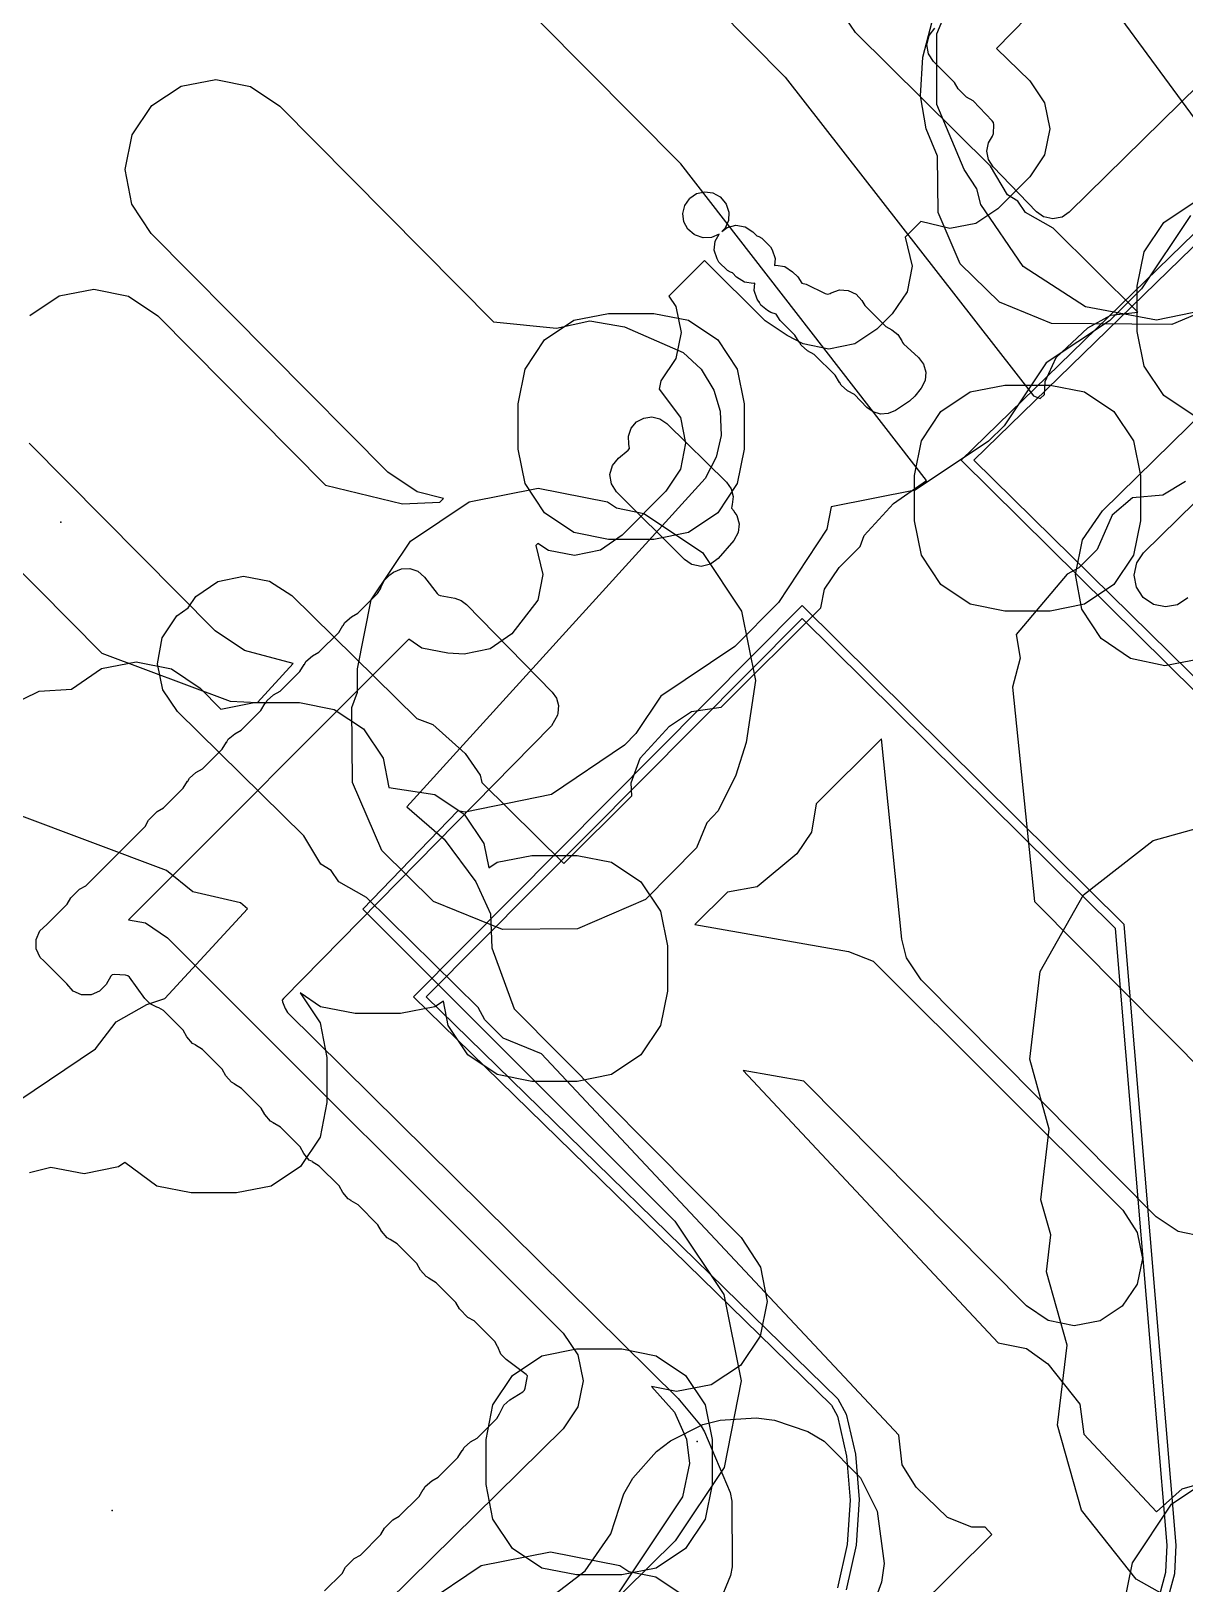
# Model space of a CAD drawing. Header units: metres. Extents: x -2677 to -840, y 169 to 1487.
# Drawn here: x -2610.98 to -2585.45, y 519.32 to 553.67 of the extents above; entities that cross this region are included whole.
import ezdxf

# ---------------------------------------------------------------- set-up
doc = ezdxf.new("R2010")
doc.units = ezdxf.units.M
for name, color, linetype in [('AI_GREENING_EXCLUSIONS', 1, 'Continuous'), ('AI_GREENING_LAWN', 82, 'Continuous'), ('AI_GREENING_REJECTED', 6, 'Continuous')]:
    doc.layers.add(name, color=color, linetype=linetype)

msp = doc.modelspace()

# ---------------------------------------------------------------- linework, layer by layer
at = {"layer": 'AI_GREENING_EXCLUSIONS'}
for points in [[(-2599.677, 558.097), (-2594.295, 552.654), (-2588.798, 545.605), (-2588.652, 545.547), (-2588.556, 545.629), (-2588.546, 545.918), (-2588.303, 546.45), (-2587.599, 547.106), (-2587.088, 547.39), (-2586.489, 547.453), (-2588.366, 549.31), (-2588.978, 549.657), (-2589.149, 549.91), (-2589.373, 550.048), (-2589.752, 550.682), (-2592.741, 553.64), (-2593.068, 554.125)], [(-2589.15, 557.059), (-2583.991, 550.045)], [(-2577.638, 556.609), (-2590.404, 544.18), (-2579.329, 533.236), (-2579.289, 533.045), (-2579.432, 532.69), (-2581.082, 531.051), (-2583.851, 530.807), (-2583.294, 523.49), (-2581.144, 523.636), (-2580.781, 523.514), (-2580.611, 523.172), (-2580.455, 521.029), (-2578.755, 519.377), (-2578.371, 518.902), (-2577.814, 519.408), (-2577.436, 519.412), (-2576.307, 518.383)], [(-2577.499, 556.466), (-2590.118, 544.179), (-2579.298, 533.539), (-2579.145, 533.314), (-2579.089, 533.047), (-2579.14, 532.779), (-2579.289, 532.551), (-2580.998, 530.869), (-2583.637, 530.623), (-2583.11, 523.703), (-2581.157, 523.836), (-2580.887, 523.801), (-2580.65, 523.665), (-2580.483, 523.449), (-2580.411, 523.186), (-2580.261, 521.12), (-2578.355, 519.202), (-2577.892, 519.592), (-2577.628, 519.647), (-2577.362, 519.598), (-2576.169, 518.528)], [(-2594.832, 515.343), (-2589.721, 520.411), (-2589.873, 520.574), (-2590.162, 520.569), (-2590.706, 520.786), (-2591.395, 521.457), (-2591.704, 521.954), (-2591.781, 522.61), (-2599.683, 531.044), (-2600.535, 531.393), (-2600.94, 531.798), (-2601.088, 532.071), (-2603.558, 534.503), (-2604.171, 534.848), (-2604.342, 535.1), (-2604.566, 535.238), (-2604.947, 535.871), (-2607.737, 538.617), (-2608.065, 539.101), (-2608.184, 539.674), (-2608.074, 540.249), (-2607.753, 540.738), (-2607.5, 540.91), (-2607.332, 541.166), (-2606.848, 541.495), (-2606.275, 541.613), (-2605.7, 541.504), (-2605.211, 541.182), (-2602.446, 538.461), (-2602.086, 538.334), (-2601.371, 537.691), (-2601.042, 537.207), (-2601.008, 537.044), (-2599.191, 535.256), (-2597.69, 536.749), (-2597.702, 537.037), (-2597.502, 537.587), (-2596.852, 538.296), (-2596.365, 538.62), (-2595.711, 538.716), (-2593.506, 540.909), (-2593.422, 541.325), (-2593.102, 541.805), (-2592.638, 542.266), (-2592.548, 542.514), (-2591.898, 543.223), (-2591.166, 543.73), (-2596.605, 550.739), (-2601.807, 555.985)], [(-2587.549, 555.414), (-2589.623, 553.29), (-2588.882, 552.572), (-2588.556, 552.085), (-2588.441, 551.51), (-2588.556, 550.936), (-2588.882, 550.449), (-2589.593, 549.74), (-2590.08, 549.415), (-2590.654, 549.302), (-2591.291, 549.459), (-2591.639, 549.111), (-2591.484, 548.474), (-2591.599, 547.9), (-2591.925, 547.414), (-2592.264, 547.076), (-2592.751, 546.751), (-2593.326, 546.638), (-2593.899, 546.753), (-2594.25, 546.934), (-2594.737, 547.259), (-2596.08, 548.6), (-2596.869, 547.809), (-2596.713, 547.577), (-2596.599, 547.003), (-2596.713, 546.429), (-2597.046, 545.934), (-2597.082, 545.751), (-2596.614, 545.126), (-2596.499, 544.554), (-2596.611, 543.981), (-2596.933, 543.494), (-2597.898, 542.518), (-2598.383, 542.19), (-2598.956, 542.073), (-2599.531, 542.184), (-2599.764, 542.338), (-2599.813, 542.288), (-2599.653, 541.652), (-2599.764, 541.078), (-2600.339, 540.334), (-2600.823, 540.006), (-2601.397, 539.889), (-2601.757, 539.907), (-2602.331, 540.021), (-2602.624, 540.217), (-2608.82, 534.012), (-2608.448, 533.939), (-2607.961, 533.614), (-2599.206, 524.867), (-2598.881, 524.381), (-2598.767, 523.807), (-2598.88, 523.233), (-2599.205, 522.746), (-2603.095, 518.916)], [(-2579.962, 553.841), (-2580.149, 552.682), (-2580.772, 551.64), (-2581.649, 550.981), (-2581.894, 550.582), (-2582.216, 550.329), (-2582.385, 549.96), (-2583.196, 549.149), (-2583.494, 549.01), (-2583.722, 548.5), (-2584.533, 547.689), (-2585.743, 547.183), (-2588.399, 547.205), (-2589.552, 547.673), (-2590.42, 548.522), (-2590.912, 549.662), (-2590.926, 550.906), (-2591.176, 551.509), (-2591.301, 552.238), (-2591.251, 553.093), (-2591.039, 553.883)], [(-2611.005, 547.383), (-2610.355, 547.814), (-2609.589, 547.963), (-2608.824, 547.807), (-2608.177, 547.371), (-2604.461, 543.623), (-2602.764, 543.214), (-2601.934, 543.249), (-2601.857, 543.333), (-2602.437, 543.479), (-2603.084, 543.915), (-2608.319, 549.194), (-2608.749, 549.845), (-2608.898, 550.611), (-2608.743, 551.376), (-2608.306, 552.023), (-2607.656, 552.453), (-2606.89, 552.602), (-2606.125, 552.447), (-2605.478, 552.01), (-2600.75, 547.242), (-2599.35, 547.101), (-2598.616, 547.264), (-2597.848, 547.129), (-2596.549, 546.56), (-2596.154, 546.192), (-2595.871, 545.731), (-2595.731, 545.266), (-2595.712, 544.726), (-2595.82, 544.248), (-2596.068, 543.773), (-2602.662, 536.507), (-2601.839, 535.793), (-2601.139, 534.848), (-2600.814, 534.138), (-2600.787, 533.386), (-2600.289, 532.04), (-2595.271, 526.978), (-2594.84, 526.327), (-2594.691, 525.561), (-2594.846, 524.797), (-2595.283, 524.15), (-2595.933, 523.719), (-2596.7, 523.57), (-2597.249, 523.682), (-2596.743, 523.118), (-2596.475, 522.515), (-2596.411, 521.978), (-2596.565, 521.245), (-2600.282, 515.666)], [(-2585.324, 549.593), (-2586.411, 547.97), (-2587.122, 547.261), (-2588.519, 546.331), (-2589.453, 544.936), (-2589.793, 544.598), (-2591.416, 543.516), (-2593.275, 543.149), (-2593.371, 542.656), (-2594.444, 541.033), (-2595.409, 540.057), (-2597.049, 538.959), (-2597.598, 538.128), (-2597.85, 537.873), (-2599.466, 536.78), (-2601.377, 536.389), (-2601.533, 536.419), (-2603.641, 534.245), (-2596.733, 527.343), (-2595.648, 525.722), (-2595.267, 523.808), (-2595.646, 521.895), (-2596.729, 520.272), (-2598.974, 518.052)], [(-2585.126, 539.775), (-2585.893, 539.631), (-2586.657, 539.79), (-2587.301, 540.23), (-2587.729, 540.883), (-2587.874, 541.65), (-2587.714, 542.413), (-2587.274, 543.058), (-2581.938, 548.293)], [(-2585.383, 541.131), (-2585.612, 540.981), (-2585.88, 540.931), (-2586.148, 540.986), (-2586.373, 541.14), (-2586.523, 541.369), (-2586.574, 541.637), (-2586.518, 541.905), (-2586.364, 542.13), (-2581.028, 547.365)], [(-2614.341, 544.881), (-2609.415, 539.912), (-2606.573, 538.844), (-2605.967, 538.819), (-2605.181, 539.682), (-2606.255, 539.968), (-2606.902, 540.404), (-2611.017, 544.555)], [(-2585.44, 543.705), (-2585.943, 543.405), (-2586.613, 543.344), (-2587.06, 542.964), (-2587.393, 542.204), (-2587.798, 541.799), (-2588.055, 541.658), (-2589.187, 540.324), (-2589.093, 539.797), (-2589.267, 539.155), (-2588.78, 534.416), (-2583.958, 529.552)], [(-2585.83, 518.978), (-2585.671, 519.547), (-2585.647, 520.176), (-2586.792, 533.906), (-2593.918, 540.961), (-2602.519, 532.303), (-2593.272, 523.269), (-2593.138, 523.028), (-2592.936, 522.141), (-2592.857, 521.166), (-2592.924, 520.19), (-2593.137, 519.23)], [(-2586.017, 519.054), (-2585.87, 519.578), (-2585.847, 520.172), (-2586.985, 533.816), (-2593.917, 540.679), (-2602.234, 532.305), (-2593.13, 523.41), (-2592.943, 523.072), (-2592.741, 522.186), (-2592.658, 521.181), (-2592.724, 520.175), (-2592.942, 519.185)], [(-2611.475, 538.734), (-2610.8, 539.066), (-2610.086, 539.112), (-2609.418, 539.566), (-2608.653, 539.719), (-2607.87, 539.56), (-2607.238, 539.134), (-2606.782, 538.67), (-2606.039, 538.818), (-2605.039, 538.818), (-2604.274, 538.666), (-2603.625, 538.232), (-2603.191, 537.583), (-2603.062, 536.935), (-2602.042, 536.783), (-2601.393, 536.349), (-2600.959, 535.7), (-2600.851, 535.157), (-2600.664, 535.282), (-2599.899, 535.434), (-2598.899, 535.434), (-2598.134, 535.282), (-2597.485, 534.848), (-2597.051, 534.199), (-2596.899, 533.434), (-2596.899, 532.434), (-2597.051, 531.669), (-2597.485, 531.02), (-2598.134, 530.586), (-2598.134, 530.586), (-2598.899, 530.434), (-2599.899, 530.434), (-2600.664, 530.586), (-2601.313, 531.02), (-2601.747, 531.669), (-2601.855, 532.212), (-2602.042, 532.087), (-2602.807, 531.935), (-2603.807, 531.935), (-2604.572, 532.087), (-2605.028, 532.392), (-2604.585, 531.731), (-2604.433, 530.966), (-2604.433, 529.966), (-2604.585, 529.2), (-2605.018, 528.551), (-2605.667, 528.118), (-2606.433, 527.966), (-2607.433, 527.966), (-2608.198, 528.118), (-2608.904, 528.637), (-2609.047, 528.543), (-2609.801, 528.39), (-2610.541, 528.532), (-2611.013, 528.412)], [(-2585.03, 526.996), (-2585.603, 527.113), (-2586.088, 527.44), (-2591.284, 532.68), (-2591.607, 533.168), (-2591.711, 533.583), (-2592.165, 538.012), (-2593.606, 536.579), (-2593.712, 535.952), (-2594.038, 535.466), (-2594.911, 534.737), (-2595.573, 534.623), (-2596.292, 533.908), (-2592.891, 533.307), (-2592.345, 533.095), (-2586.828, 527.582), (-2586.504, 527.094), (-2586.393, 526.519), (-2586.509, 525.946), (-2586.837, 525.46), (-2587.325, 525.137), (-2587.899, 525.026), (-2588.473, 525.142), (-2588.958, 525.47), (-2593.882, 530.436), (-2595.225, 530.673), (-2589.582, 524.65), (-2588.958, 524.526), (-2588.483, 524.185), (-2587.779, 523.292), (-2587.685, 522.626), (-2586.078, 520.911), (-2585.511, 521.42), (-2584.925, 521.586)], [(-2613.971, 528.181), (-2609.555, 531.156), (-2609.094, 531.75), (-2608.416, 532.137), (-2608.019, 532.269), (-2606.193, 534.253), (-2606.346, 534.382), (-2607.396, 534.628), (-2607.981, 535.1), (-2611.301, 536.35)], [(-2584.827, 518.465), (-2586.53, 519.418), (-2587.738, 520.949), (-2588.268, 522.827), (-2588.059, 524.6), (-2588.516, 526.218), (-2588.419, 527.04), (-2588.638, 527.813), (-2588.453, 529.378), (-2588.885, 530.927), (-2588.65, 532.864), (-2587.691, 534.563), (-2586.156, 535.766), (-2584.276, 536.29)], [(-2599.732, 518.833), (-2598.718, 519.607), (-2598.149, 520.423), (-2597.864, 521.309), (-2597.665, 521.653), (-2597.144, 522.246), (-2596.833, 522.485), (-2596.114, 522.84), (-2595.734, 522.941), (-2594.938, 522.993), (-2594.531, 522.938), (-2593.793, 522.685), (-2593.435, 522.476), (-2592.625, 521.666), (-2592.259, 520.926), (-2592.108, 519.766), (-2592.163, 519.351), (-2592.733, 517.791)], [(-2586.917, 518.253), (-2586.613, 519.784), (-2585.745, 521.081), (-2584.448, 521.949), (-2582.917, 522.253), (-2581.386, 521.949), (-2581.386, 521.949), (-2581.187, 521.815), (-2580.584, 521.696), (-2579.287, 520.828), (-2578.419, 519.531), (-2578.115, 518)], [(-2602.314, 518.855), (-2601.017, 519.723), (-2599.486, 520.027), (-2597.955, 519.723), (-2597.955, 519.723), (-2597.756, 519.589), (-2597.153, 519.47), (-2595.856, 518.602)]]:
    msp.add_lwpolyline(points, dxfattribs=at)
for points in [[(-2587.559, 556.757), (-2586.991, 556.993), (-2585.43, 556.994), (-2583.988, 556.398), (-2582.883, 555.296), (-2582.382, 554.245), (-2582.037, 553.209), (-2582.001, 551.977), (-2581.907, 551.494), (-2582.203, 549.919), (-2583.096, 548.542), (-2584.468, 547.605), (-2586.078, 547.273), (-2587.653, 547.569), (-2589.03, 548.462), (-2589.967, 549.834), (-2590.052, 550.182), (-2590.337, 550.608), (-2590.936, 552.05), (-2590.938, 553.61), (-2590.342, 555.053), (-2589.24, 556.158), (-2587.798, 556.756), (-2587.559, 556.757)], [(-2582.74, 545.178), (-2583.505, 545.026), (-2584.505, 545.026), (-2585.27, 545.178), (-2585.919, 545.612), (-2586.353, 546.261), (-2586.505, 547.026), (-2586.505, 548.026), (-2586.353, 548.791), (-2585.919, 549.44), (-2585.27, 549.874), (-2584.505, 550.026), (-2583.505, 550.026), (-2582.74, 549.874), (-2582.091, 549.44), (-2581.657, 548.791), (-2581.505, 548.026), (-2581.505, 547.026), (-2581.657, 546.261), (-2582.091, 545.612), (-2582.74, 545.178)], [(-2595.788, 543.012), (-2596.437, 542.578), (-2597.202, 542.426), (-2598.202, 542.426), (-2598.967, 542.578), (-2599.616, 543.012), (-2600.05, 543.661), (-2600.202, 544.426), (-2600.202, 545.426), (-2600.05, 546.191), (-2599.616, 546.84), (-2598.967, 547.274), (-2598.202, 547.426), (-2597.202, 547.426), (-2596.437, 547.274), (-2595.788, 546.84), (-2595.354, 546.191), (-2595.202, 545.426), (-2595.202, 544.426), (-2595.354, 543.661), (-2595.788, 543.012)], [(-2587.669, 540.992), (-2588.434, 540.84), (-2589.434, 540.84), (-2590.199, 540.992), (-2590.848, 541.426), (-2591.282, 542.075), (-2591.434, 542.84), (-2591.434, 543.84), (-2591.282, 544.605), (-2590.848, 545.254), (-2590.199, 545.688), (-2589.434, 545.84), (-2588.434, 545.84), (-2587.669, 545.688), (-2587.02, 545.254), (-2586.586, 544.605), (-2586.434, 543.84), (-2586.434, 542.84), (-2586.586, 542.075), (-2587.02, 541.426), (-2587.669, 540.992)], [(-2598.026, 543.121), (-2597.423, 543.002), (-2596.126, 542.134), (-2595.258, 540.837), (-2594.954, 539.306), (-2595.161, 537.935), (-2595.387, 537.21), (-2595.78, 536.42), (-2596.029, 536.153), (-2596.258, 535.604), (-2597.381, 534.46), (-2598.89, 533.813), (-2600.551, 533.797), (-2602.073, 534.417), (-2603.217, 535.54), (-2603.864, 537.049), (-2603.88, 538.71), (-2603.756, 539.046), (-2603.756, 539.559), (-2603.452, 541.09), (-2602.584, 542.387), (-2601.287, 543.255), (-2599.756, 543.559), (-2598.225, 543.255), (-2598.026, 543.121)], [(-2597.146, 519.666), (-2597.911, 519.514), (-2598.911, 519.514), (-2599.676, 519.666), (-2600.325, 520.1), (-2600.759, 520.749), (-2600.911, 521.514), (-2600.911, 522.514), (-2600.759, 523.279), (-2600.325, 523.928), (-2599.676, 524.362), (-2598.911, 524.514), (-2597.911, 524.514), (-2597.146, 524.362), (-2596.497, 523.928), (-2596.063, 523.279), (-2595.911, 522.514), (-2595.911, 521.514), (-2596.063, 520.749), (-2596.497, 520.1), (-2597.146, 519.666)]]:
    msp.add_lwpolyline(points, close=True, dxfattribs=at)
at = {"layer": 'AI_GREENING_LAWN'}
for points in [[(-2583.92, 553.685), (-2588.01, 549.664), (-2588.168, 549.559), (-2588.176, 549.556), (-2588.375, 549.517), (-2588.573, 549.562), (-2588.581, 549.565), (-2588.736, 549.674), (-2589.693, 550.67), (-2589.796, 550.828), (-2589.833, 551.013), (-2589.798, 551.199), (-2589.707, 551.344), (-2589.689, 551.403), (-2589.679, 551.601), (-2589.687, 551.648), (-2589.713, 551.689), (-2590.136, 552.126), (-2590.28, 552.208), (-2590.466, 552.395), (-2590.545, 552.536), (-2591.012, 553.002), (-2591.124, 553.173), (-2591.158, 553.375), (-2591.109, 553.574), (-2590.984, 553.736)], [(-2604.484, 519.16), (-2604.099, 519.547), (-2604.021, 519.686), (-2603.831, 519.876), (-2603.692, 519.955), (-2603.239, 520.408), (-2603.16, 520.548), (-2602.971, 520.737), (-2602.831, 520.816), (-2602.395, 521.251), (-2602.301, 521.408), (-2602.295, 521.405), (-2602.26, 521.473), (-2602.115, 521.596), (-2601.971, 521.677), (-2601.535, 522.113), (-2601.441, 522.269), (-2601.435, 522.266), (-2601.399, 522.334), (-2601.255, 522.457), (-2601.111, 522.538), (-2600.674, 522.974), (-2600.612, 523.077), (-2600.603, 523.107), (-2600.521, 523.268), (-2600.387, 523.389), (-2600.098, 523.567), (-2600.063, 523.6), (-2600.044, 523.645), (-2599.999, 523.875), (-2599.998, 523.918), (-2600.027, 523.949), (-2600.468, 524.278), (-2600.585, 524.401), (-2600.654, 524.558), (-2600.657, 524.568), (-2600.721, 524.682), (-2601.174, 525.134), (-2601.314, 525.213), (-2601.503, 525.403), (-2601.582, 525.543), (-2602.017, 525.979), (-2602.174, 526.073), (-2602.171, 526.079), (-2602.239, 526.114), (-2602.362, 526.259), (-2602.443, 526.403), (-2602.879, 526.839), (-2603.035, 526.933), (-2603.032, 526.939), (-2603.1, 526.974), (-2603.223, 527.119), (-2603.304, 527.263), (-2603.74, 527.7), (-2603.896, 527.793), (-2603.893, 527.799), (-2603.961, 527.835), (-2604.084, 527.979), (-2604.165, 528.123), (-2604.601, 528.56), (-2604.758, 528.654), (-2604.754, 528.659), (-2604.822, 528.695), (-2604.945, 528.84), (-2605.027, 528.984), (-2605.462, 529.42), (-2605.619, 529.514), (-2605.615, 529.52), (-2605.683, 529.555), (-2605.806, 529.7), (-2605.888, 529.844), (-2606.323, 530.28), (-2606.48, 530.374), (-2606.476, 530.38), (-2606.544, 530.416), (-2606.667, 530.56), (-2606.749, 530.704), (-2607.184, 531.141), (-2607.341, 531.235), (-2607.337, 531.24), (-2607.405, 531.276), (-2607.529, 531.421), (-2607.61, 531.564), (-2608.045, 532.001), (-2608.149, 532.063), (-2608.197, 532.078), (-2608.344, 532.15), (-2608.46, 532.265), (-2608.798, 532.738), (-2608.837, 532.773), (-2608.888, 532.787), (-2609.143, 532.8), (-2609.184, 532.794), (-2609.211, 532.763), (-2609.32, 532.58), (-2609.461, 532.428), (-2609.651, 532.346), (-2609.859, 532.348), (-2610.047, 532.434), (-2610.185, 532.59), (-2610.193, 532.603), (-2610.693, 533.103), (-2610.692, 533.105), (-2610.775, 533.178), (-2610.862, 533.366), (-2610.865, 533.573), (-2610.783, 533.764), (-2610.631, 533.905), (-2610.611, 533.918), (-2610.176, 534.355), (-2610.097, 534.494), (-2609.908, 534.684), (-2609.768, 534.763), (-2609.768, 534.763), (-2608.456, 536.077), (-2608.377, 536.217), (-2608.187, 536.407), (-2608.048, 536.485), (-2607.611, 536.921), (-2607.518, 537.078), (-2607.512, 537.074), (-2607.476, 537.142), (-2607.332, 537.265), (-2607.188, 537.347), (-2606.751, 537.782), (-2606.657, 537.939), (-2606.652, 537.936), (-2606.616, 538.004), (-2606.472, 538.127), (-2606.328, 538.208), (-2605.891, 538.643), (-2605.797, 538.8), (-2605.792, 538.797), (-2605.756, 538.865), (-2605.611, 538.988), (-2605.468, 539.069), (-2605.031, 539.505), (-2604.937, 539.661), (-2604.932, 539.658), (-2604.896, 539.726), (-2604.751, 539.849), (-2604.608, 539.931), (-2604.171, 540.366), (-2604.077, 540.523), (-2604.072, 540.519), (-2604.036, 540.587), (-2603.891, 540.711), (-2603.747, 540.792), (-2603.311, 541.227), (-2603.249, 541.331), (-2603.236, 541.376), (-2603.161, 541.525), (-2603.042, 541.642), (-2602.958, 541.7), (-2602.785, 541.777), (-2602.596, 541.784), (-2602.418, 541.72), (-2602.277, 541.594), (-2601.997, 541.231), (-2601.965, 541.202), (-2601.925, 541.186), (-2601.603, 541.123), (-2601.462, 541.072), (-2601.342, 540.982), (-2599.451, 539.046), (-2599.357, 538.91), (-2599.312, 538.75), (-2599.322, 538.584), (-2599.333, 538.537), (-2599.464, 538.299), (-2605.396, 532.271), (-2605.42, 532.235), (-2605.413, 532.193), (-2605.36, 532.047), (-2605.302, 531.956), (-2596.665, 523.419), (-2596.631, 523.383), (-2596.156, 522.809), (-2596.08, 522.684), (-2595.514, 521.338), (-2595.475, 521.146), (-2595.469, 519.696), (-2595.507, 519.504), (-2596.052, 518.175)]]:
    msp.add_lwpolyline(points, dxfattribs=at)
for points in [[(-2595.893, 550.095), (-2595.733, 550.006), (-2595.615, 549.866), (-2595.601, 549.842), (-2595.541, 549.667), (-2595.549, 549.483), (-2595.623, 549.314), (-2595.696, 549.241), (-2595.581, 549.329), (-2595.383, 549.377), (-2595.182, 549.343), (-2595.012, 549.231), (-2594.922, 549.142), (-2594.876, 549.127), (-2594.808, 549.088), (-2594.619, 548.899), (-2594.581, 548.832), (-2594.518, 548.638), (-2594.534, 548.488), (-2594.504, 548.495), (-2594.301, 548.462), (-2594.129, 548.349), (-2594.016, 548.237), (-2593.923, 548.094), (-2593.831, 548.071), (-2593.408, 547.866), (-2593.354, 547.855), (-2593.3, 547.87), (-2593.275, 547.885), (-2593.092, 547.947), (-2592.9, 547.936), (-2592.726, 547.852), (-2592.596, 547.709), (-2592.531, 547.6), (-2592.066, 547.137), (-2591.933, 547.062), (-2591.804, 546.958), (-2591.716, 546.818), (-2591.701, 546.78), (-2591.678, 546.753), (-2591.345, 546.451), (-2591.233, 546.303), (-2591.183, 546.125), (-2591.201, 545.94), (-2591.286, 545.775), (-2591.427, 545.592), (-2591.547, 545.481), (-2591.856, 545.277), (-2592.014, 545.209), (-2592.185, 545.198), (-2592.35, 545.245), (-2592.49, 545.346), (-2592.764, 545.629), (-2592.913, 545.715), (-2593.055, 545.837), (-2593.09, 545.904), (-2593.095, 545.9), (-2593.189, 546.057), (-2593.654, 546.52), (-2593.798, 546.601), (-2593.943, 546.724), (-2593.979, 546.792), (-2593.984, 546.788), (-2594.078, 546.945), (-2594.402, 547.266), (-2594.497, 547.41), (-2594.615, 547.448), (-2594.687, 547.488), (-2594.832, 547.611), (-2594.868, 547.679), (-2594.873, 547.676), (-2594.911, 547.738), (-2594.978, 547.932), (-2594.965, 548.094), (-2594.997, 548.086), (-2595.198, 548.12), (-2595.368, 548.231), (-2595.458, 548.321), (-2595.504, 548.335), (-2595.572, 548.374), (-2595.762, 548.563), (-2595.8, 548.631), (-2595.862, 548.825), (-2595.842, 549.028), (-2595.755, 549.182), (-2595.923, 549.109), (-2596.107, 549.101), (-2596.282, 549.16), (-2596.306, 549.174), (-2596.446, 549.292), (-2596.535, 549.452), (-2596.56, 549.633), (-2596.518, 549.812), (-2596.414, 549.963), (-2596.404, 549.973), (-2596.253, 550.077), (-2596.074, 550.119), (-2595.893, 550.095)], [(-2595.493, 543.547), (-2595.448, 543.375), (-2595.467, 543.197), (-2595.477, 543.162), (-2595.481, 543.119), (-2595.425, 543.047), (-2595.431, 543.043), (-2595.363, 542.956), (-2595.311, 542.768), (-2595.335, 542.575), (-2595.431, 542.405), (-2595.778, 542.002), (-2595.946, 541.875), (-2596.152, 541.829), (-2596.358, 541.871), (-2596.372, 541.877), (-2596.524, 541.981), (-2598.025, 543.481), (-2598.138, 543.656), (-2598.17, 543.862), (-2598.116, 544.064), (-2597.984, 544.225), (-2597.765, 544.401), (-2597.735, 544.438), (-2597.755, 544.531), (-2597.76, 544.713), (-2597.7, 544.885), (-2597.583, 545.024), (-2597.423, 545.111), (-2597.243, 545.136), (-2597.066, 545.095), (-2596.915, 544.993), (-2595.596, 543.693), (-2595.493, 543.547)]]:
    msp.add_lwpolyline(points, close=True, dxfattribs=at)
at = {"layer": 'AI_GREENING_REJECTED'}
for p in [(-2610.32, 542.81), (-2596.24, 522.47), (-2609.18, 520.94)]:
    msp.add_point(p, dxfattribs=at)

doc.saveas('drawing.dxf')
